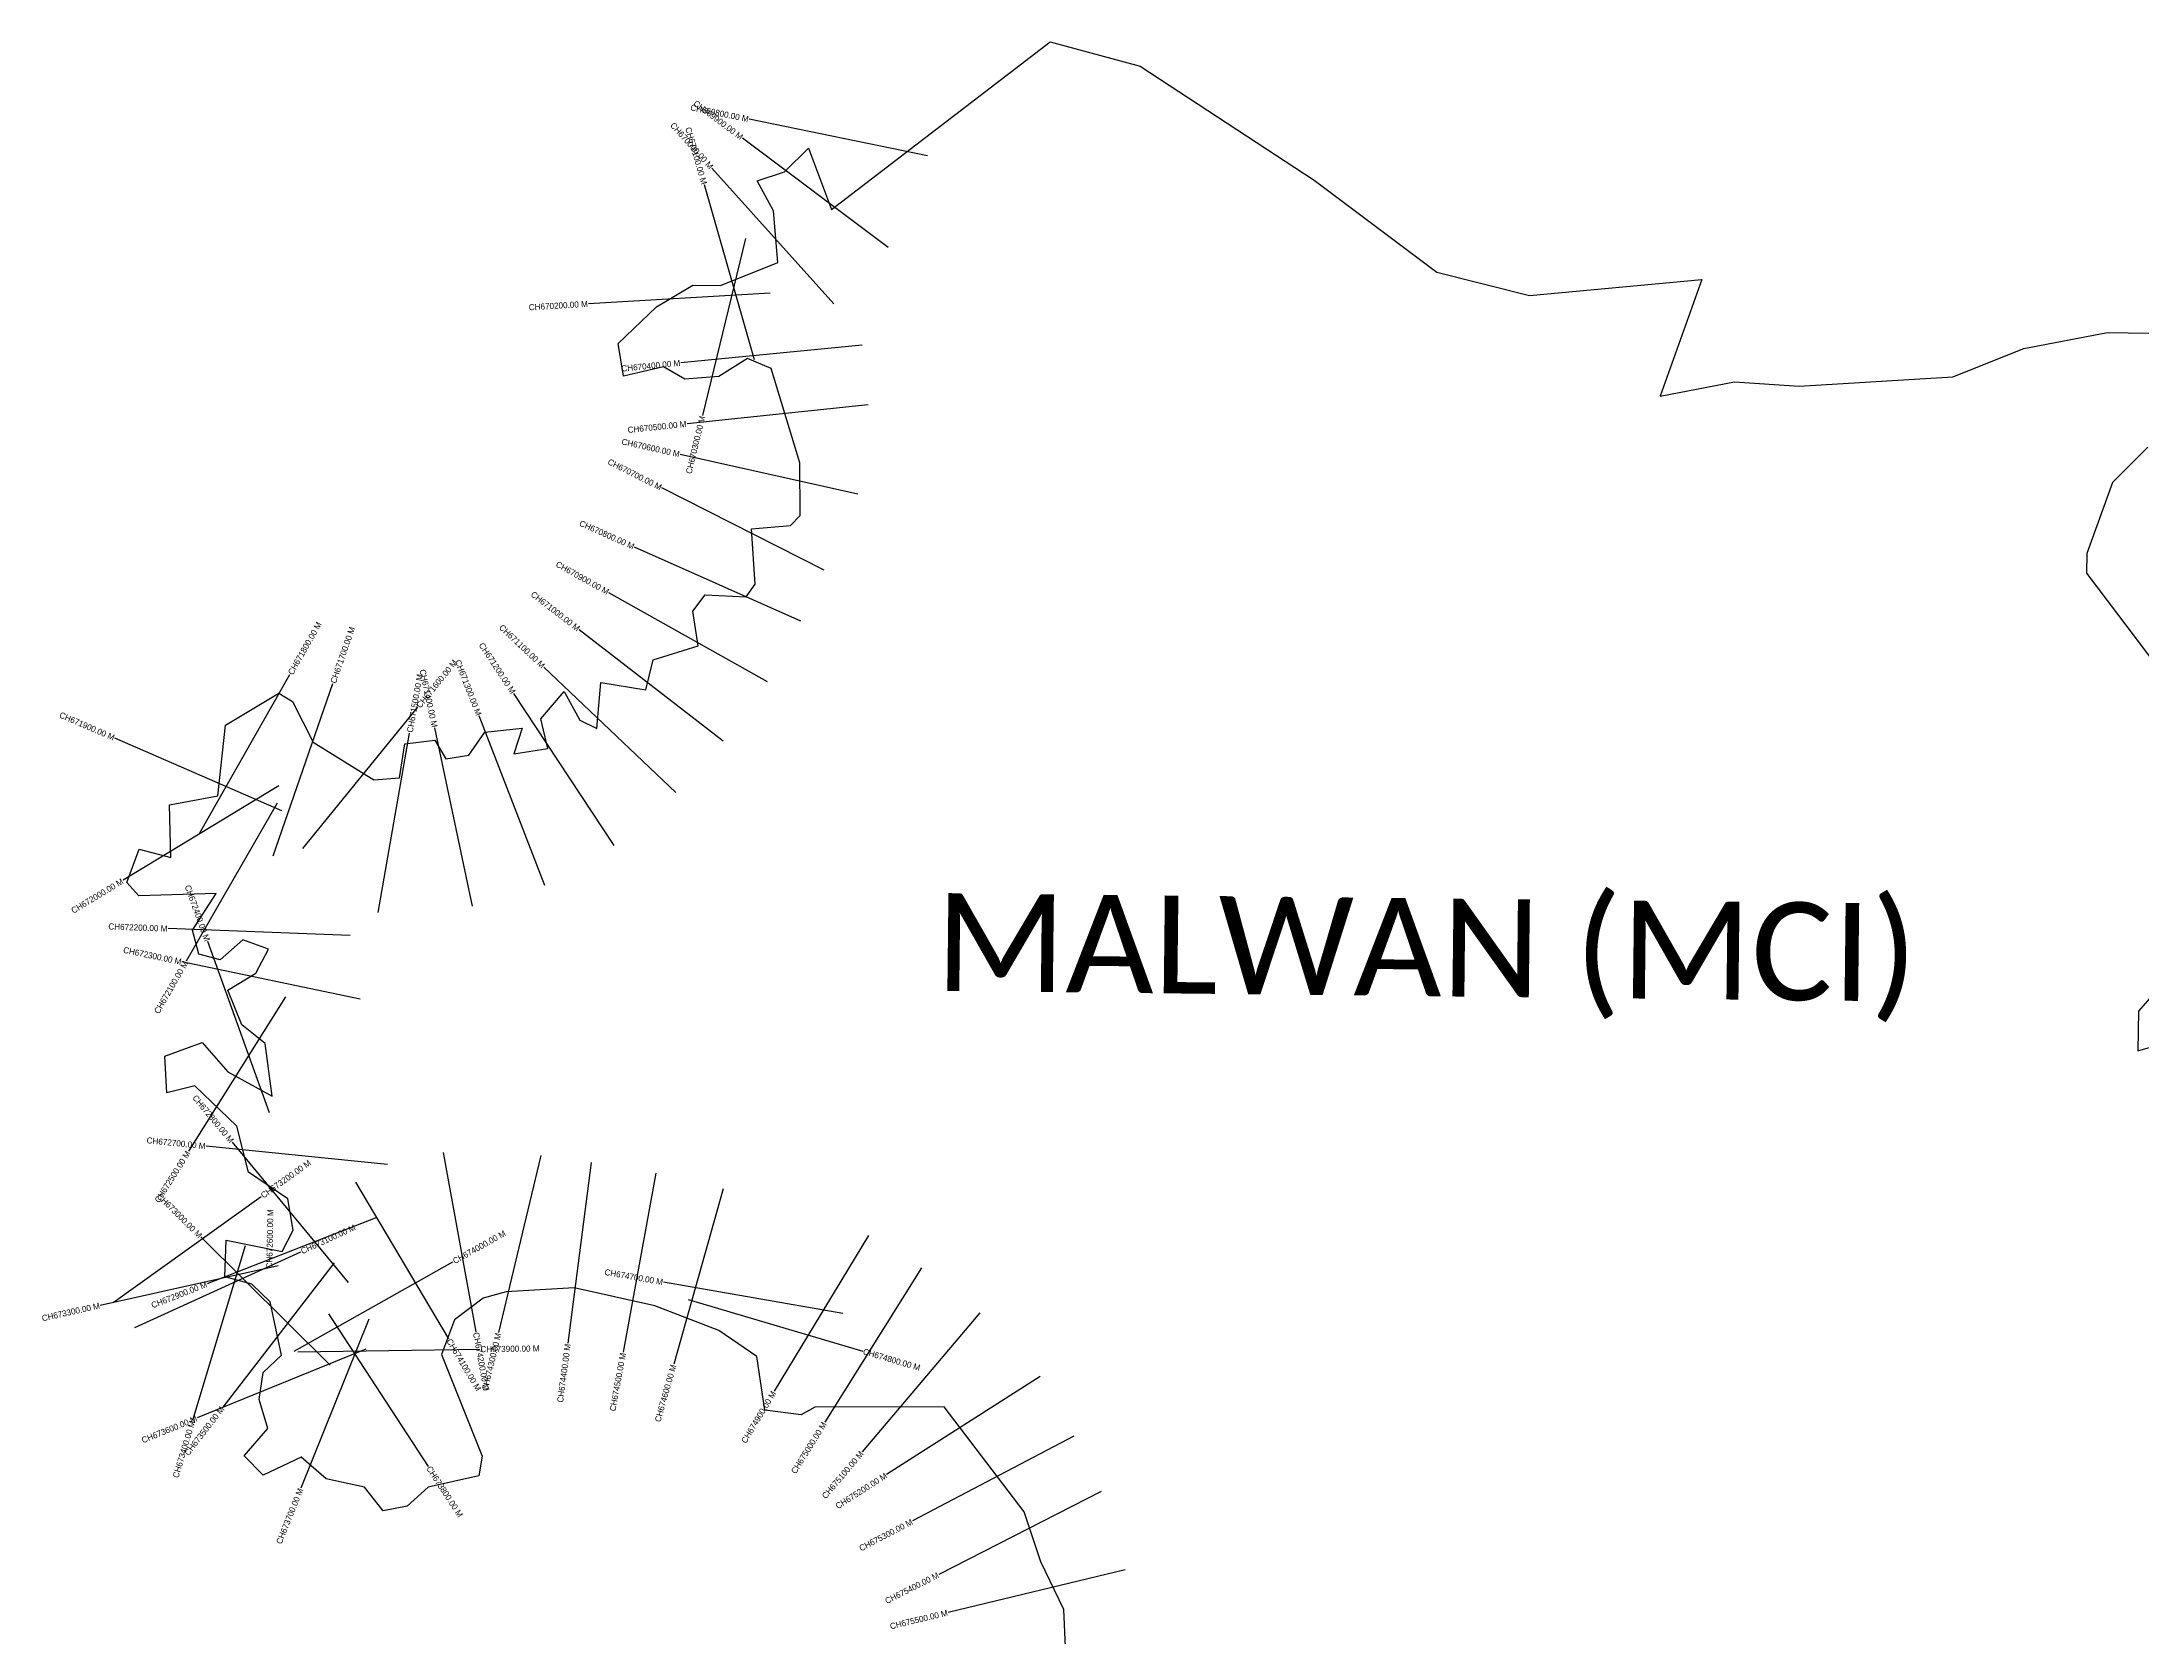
# Model space of a CAD drawing. Header units: metres. Extents: x 334554 to 340967, y 1773195 to 1777706.
# Drawn here: x 334554 to 338013, y 1775077 to 1777706 of the extents above; entities that cross this region are included whole.
import ezdxf
from ezdxf.enums import TextEntityAlignment as Align

# ---------------------------------------------------------------- set-up
doc = ezdxf.new("R2010")
doc.units = ezdxf.units.M
for name, color, linetype in [('CS', 134, 'Continuous'), ('CSMark', 6, 'Continuous'), ('village', 3, 'Continuous'), ('VILLAGE NAME', 250, 'Continuous')]:
    doc.layers.add(name, color=color, linetype=linetype)

msp = doc.modelspace()

# ---------------------------------------------------------------- linework, layer by layer
at = {"layer": 'CS'}
for p, q in [((336012.4, 1777518.1), (335718.5, 1777578.5)), ((335947.5, 1777367.3), (335707.5, 1777547.4)), ((335857.9, 1777274.8), (335657.3, 1777497.9)), ((335727.5, 1777182.2), (335645.1, 1777470.6)), ((335712.5, 1777382.2), (335642, 1777090.6)), ((335753.4, 1777292.3), (335453.9, 1777274.7)), ((335904.7, 1777206.6), (335606.1, 1777177.4)), ((335914.8, 1777108), (335616.4, 1777077)), ((335897.7, 1776961), (335604.9, 1777026.6)), ((335842.4, 1776836.2), (335574.6, 1776971.3)), ((335803.7, 1776751.8), (335529.7, 1776874)), ((335749.1, 1776652.1), (335487.4, 1776798.8)), ((335676.1, 1776554.3), (335438.8, 1776737.9)), ((334813.8, 1776403.3), (334962.2, 1776664)), ((335598.1, 1776469.6), (335380.6, 1776676.2)), ((334934.7, 1776365.7), (335032.9, 1776649.2)), ((335496.3, 1776382.6), (335331.1, 1776633)), ((334983.6, 1776377.6), (335172.9, 1776610.3)), ((335382.4, 1776316.4), (335274, 1776596.1)), ((334948.9, 1776439.7), (334673.8, 1776559.2)), ((335107.6, 1776272.2), (335159.5, 1776567.7)), ((335263.1, 1776282.7), (335201, 1776576.3)), ((334944, 1776480.7), (334687.4, 1776325.2)), ((334941.3, 1776452), (334791.4, 1776192.1)), ((335061.4, 1776234.1), (334761.6, 1776245.6)), ((334928.5, 1775942.1), (334826.9, 1776224.3)), ((335078, 1776129.2), (334784.4, 1776190.7)), ((334955, 1776133.1), (334795.4, 1775879.1)), ((335059, 1775663), (334867.6, 1775894)), ((335122.8, 1775856.9), (334824.3, 1775887.3)), ((335214.8, 1775876.8), (335268.5, 1775581.6)), ((335375.3, 1775872.2), (335305.9, 1775580.4)), ((335458.6, 1775860.3), (335420, 1775562.8)), ((335070.1, 1775827.9), (335223.4, 1775570)), ((335564.8, 1775843.1), (335511.2, 1775547.9)), ((334671, 1775630), (334915.1, 1775804.3)), ((335676, 1775817), (335594.5, 1775528.3)), ((335105.4, 1775770.1), (334826, 1775660.7)), ((334888.5, 1775723.1), (334802.1, 1775435.8)), ((335028.7, 1775526.7), (334815.7, 1775737.9)), ((335915.2, 1775740.4), (335760.1, 1775483.6)), ((334942.7, 1775690.5), (334649.9, 1775625.1)), ((334707.1, 1775588.7), (334980, 1775713.5)), ((335035.1, 1775695.1), (334851.8, 1775457.7)), ((334969.2, 1775549.9), (335230.8, 1775696.8)), ((336002.4, 1775687), (335843.4, 1775432.6)), ((335873.1, 1775611.8), (335577.6, 1775663.3)), ((335618, 1775634.8), (335905.7, 1775549.9)), ((335092.4, 1775602.6), (334980.5, 1775324.2)), ((335026.1, 1775611.2), (335190, 1775360)), ((336098.7, 1775612.9), (335904.8, 1775384)), ((335087.5, 1775553), (334809.7, 1775439.7)), ((334975.1, 1775548.6), (335275.1, 1775552.8)), ((336198, 1775507.8), (335945.1, 1775346.4)), ((336253.3, 1775410), (335987.9, 1775270.1)), ((336298.3, 1775318.4), (336031, 1775182.2)), ((336338, 1775189.8), (336046.3, 1775119.4))]:
    msp.add_line(p, q, dxfattribs=at)
at = {"layer": 'village', "color": 3, "true_color": 0x00ff00}
for points in [[(336239.7, 1775062.5, 0), (336237, 1775124.5, 0), (336199.1, 1775202.6, 0), (336171.5, 1775285, 0), (336039.7, 1775458.3, 0), (335827, 1775457.4, 0), (335804.3, 1775444.8, 0), (335744.4, 1775452.5, 0), (335731.2, 1775541.1, 0), (335668.8, 1775584, 0), (335563.1, 1775624.2, 0), (335430.6, 1775653.9, 0), (335318.4, 1775647.3, 0), (335280.7, 1775637.1, 0), (335233.5, 1775601.6, 0), (335211.7, 1775544, 0), (335279, 1775376.7, 0), (335273.7, 1775344.4, 0), (335189.9, 1775325.5, 0), (335155.2, 1775294.4, 0), (335116.1, 1775287, 0), (335084.9, 1775325.9, 0), (335021.8, 1775339.3, 0), (334980.9, 1775375.4, 0), (334918.2, 1775345.4, 0), (334887.1, 1775377.2, 0), (334925.9, 1775422.4, 0), (334911.4, 1775469.9, 0), (334918, 1775514.7, 0), (334948.5, 1775543, 0), (334929.5, 1775631, 0), (334899.8, 1775660.1, 0), (334854.9, 1775672.3, 0), (334857.1, 1775732.5, 0), (334949.7, 1775713.8, 0), (334967.6, 1775748.9, 0), (334958.7, 1775800.7, 0), (334893.9, 1775844.8, 0), (334875, 1775920.2, 0), (334805.7, 1775986.8, 0), (334759.8, 1775975.1, 0), (334756.3, 1776035.3, 0), (334817.7, 1776058.3, 0), (334860.1, 1776009.7, 0), (334933.3, 1775969.8, 0), (334921.3, 1776056.5, 0), (334883.2, 1776086.9, 0), (334860.3, 1776144, 0), (334906.2, 1776172.5, 0), (334926.8, 1776211.9, 0), (334884.7, 1776226.9, 0), (334847.2, 1776194.3, 0), (334812.1, 1776203.8, 0), (334802, 1776242.9, 0), (334840.6, 1776303.4, 0), (334713.3, 1776299.5, 0), (334693.5, 1776321.7, 0), (334713.9, 1776376.4, 0), (334765.9, 1776363, 0), (334763.7, 1776449.7, 0), (334843.3, 1776464.5, 0), (334856.2, 1776580.8, 0), (334943.8, 1776633.4, 0), (334966.4, 1776619.6, 0), (335000.6, 1776552.8, 0), (335100.6, 1776490.7, 0), (335142.6, 1776493.9, 0), (335151.8, 1776549.9, 0), (335200.8, 1776556, 0), (335219.2, 1776525.4, 0), (335257, 1776531.4, 0), (335283.2, 1776569.4, 0), (335344.7, 1776575.6, 0), (335331.1, 1776533.4, 0), (335387, 1776542.4, 0), (335375.4, 1776591.2, 0), (335414.1, 1776636.4, 0), (335439.7, 1776589.1, 0), (335467.9, 1776575.3, 0), (335474.2, 1776651, 0), (335548.5, 1776639.1, 0), (335560.7, 1776688.2, 0), (335634.6, 1776711.3, 0), (335625.7, 1776768.6, 0), (335646.4, 1776795.3, 0), (335713.6, 1776791.8, 0), (335728.8, 1776812.9, 0), (335722.4, 1776903.9, 0), (335786.6, 1776909.4, 0), (335802.8, 1776925.9, 0), (335802.1, 1777012.7, 0), (335755.1, 1777168.2, 0), (335715.7, 1777184.4, 0), (335668.5, 1777155, 0), (335612.8, 1777150.4, 0), (335577.5, 1777170.7, 0), (335511.5, 1777155.6, 0), (335502.7, 1777209.3, 0), (335566.2, 1777269.7, 0), (335625.8, 1777305.5, 0), (335671.3, 1777304.8, 0), (335765.9, 1777342.9, 0), (335758.9, 1777427.5, 0), (335731.6, 1777476.9, 0), (335776.9, 1777491.8, 0), (335816.5, 1777531.2, 0), (335854.5, 1777430, 0), (336214.7, 1777705.8, 0), (336362.9, 1777666.1, 0), (336649.1, 1777478.2, 0), (336851.4, 1777326.8, 0), (337004, 1777288.3, 0), (337288, 1777314.6, 0), (337219, 1777122.7, 0), (337341.5, 1777145.9, 0), (337447.8, 1777138.9, 0), (337701.4, 1777154.2, 0), (337818, 1777201, 0), (337956.1, 1777227.5, 0), (338057.8, 1777225.5, 0)], [(338022.5, 1777038.6, 0), (337964.3, 1776980.3, 0), (337921.7, 1776863.5, 0), (337921.5, 1776830.8, 0), (338088.2, 1776610.2, 0)], [(338058.4, 1776168.9, 0), (338007, 1776109.7, 0), (338005.9, 1776044.3, 0), (338091.9, 1776069.1, 0)]]:
    msp.add_polyline3d(points, dxfattribs=at)

# ---------------------------------------------------------------- texts
at = {"layer": 'CSMark'}
for s, rotation, p in [('CH669800.00 M', 348.3747, (335717.6, 1777578.7)), ('CH669900.00 M', 323.118, (335706.7, 1777548)), ('CH670000.00 M', 311.9441, (335656.7, 1777498.7)), ('CH670100.00 M', 285.9584, (335644.8, 1777471.6)), ('CH670200.00 M', 3.3683, (335452.9, 1777274.6)), ('CH670400.00 M', 5.5827, (335605.2, 1777177.3)), ('CH670500.00 M', 5.9383, (335615.4, 1777076.9)), ('CH670300.00 M', 76.4035, (335641.8, 1777089.6)), ('CH670600.00 M', 347.3876, (335604, 1777026.8)), ('CH670700.00 M', 333.2333, (335573.7, 1776971.7)), ('CH670800.00 M', 335.967, (335528.8, 1776874.4)), ('CH670900.00 M', 330.7245, (335486.5, 1776799.3)), ('CH671000.00 M', 322.2709, (335438, 1776738.5)), ('CH671100.00 M', 316.4759, (335379.9, 1776676.9)), ('CH671300.00 M', 291.2002, (335273.6, 1776597)), ('CH671200.00 M', 303.4189, (335330.6, 1776633.9)), ('CH671400.00 M', 281.9329, (335200.8, 1776577.2)), ('CH671900.00 M', 336.535, (334672.8, 1776559.6)), ('CH672000.00 M', 31.2107, (334686.6, 1776324.7)), ('CH672400.00 M', 289.8031, (334826.5, 1776225.3)), ('CH672200.00 M', 357.8115, (334760.6, 1776245.6)), ('CH672300.00 M', 348.1697, (334783.4, 1776190.9)), ('CH672100.00 M', 60.0327, (334790.9, 1776191.2)), ('CH672800.00 M', 309.6528, (334866.9, 1775894.7)), ('CH672700.00 M', 354.1898, (334823.3, 1775887.4)), ('CH672500.00 M', 57.8502, (334794.8, 1775878.2)), ('CH673000.00 M', 315.2454, (334815, 1775738.6)), ('CH672600.00 M', 88.9571, (334930.1, 1775783.3)), ('CH674700.00 M', 350.1126, (335576.6, 1775663.5)), ('CH672900.00 M', 21.3877, (334825.1, 1775660.3)), ('CH673300.00 M', 12.5788, (334648.9, 1775624.9)), ('CH674300.00 M', 76.6332, (335305.7, 1775579.4)), ('CH674400.00 M', 82.5959, (335419.8, 1775561.8)), ('CH674500.00 M', 79.71, (335511, 1775546.9)), ('CH674600.00 M', 74.2327, (335594.2, 1775527.3)), ('CH674900.00 M', 58.8591, (335759.5, 1775482.8)), ('CH673600.00 M', 22.2013, (334808.8, 1775439.3)), ('CH673500.00 M', 52.3181, (334851.1, 1775456.9)), ('CH673400.00 M', 73.2583, (334801.8, 1775434.8)), ('CH675000.00 M', 57.9803, (335842.8, 1775431.8)), ('CH675100.00 M', 49.7352, (335904.2, 1775383.2)), ('CH675200.00 M', 32.5535, (335944.3, 1775345.9)), ('CH673700.00 M', 68.0934, (334980.1, 1775323.3)), ('CH675300.00 M', 27.8066, (335987, 1775269.6)), ('CH675400.00 M', 26.9878, (336030.1, 1775181.8)), ('CH675500.00 M', 13.5627, (336045.4, 1775119.2))]:
    msp.add_text(s, height=10, rotation=rotation, dxfattribs=at).set_placement(p, align=Align.MIDDLE_RIGHT)
for s, rotation, p in [('CH671800.00 M', 60.3566, (334962.7, 1776664.9)), ('CH671700.00 M', 70.8835, (335033.2, 1776650.1)), ('CH671600.00 M', 50.8648, (335173.5, 1776611)), ('CH671500.00 M', 80.0381, (335159.6, 1776568.7)), ('CH673200.00 M', 35.5314, (334915.9, 1775804.9)), ('CH673100.00 M', 24.572, (334980.9, 1775713.9)), ('CH674000.00 M', 29.3164, (335231.6, 1775697.3)), ('CH674200.00 M', 280.3279, (335268.7, 1775580.7)), ('CH674100.00 M', 300.7232, (335223.9, 1775569.1)), ('CH673900.00 M', 0.8094, (335276.1, 1775552.9)), ('CH674800.00 M', 343.5701, (335906.7, 1775549.6)), ('CH673800.00 M', 303.1329, (335190.6, 1775359.2))]:
    msp.add_text(s, height=10, rotation=rotation, dxfattribs=at).set_placement(p, align=Align.MIDDLE_LEFT)
at = {"layer": 'VILLAGE NAME', "insert": (336026.4, 1776304.3), "char_height": 161.109, "attachment_point": 1, "rotation": 359.3742}
msp.add_mtext_dynamic_manual_height_columns('{\\fCalibri|b0|i0|c0|p34;MALWAN (MCI)}', width=1896.868, gutter_width=805.5, heights=[0], dxfattribs=at)

doc.saveas('drawing.dxf')
